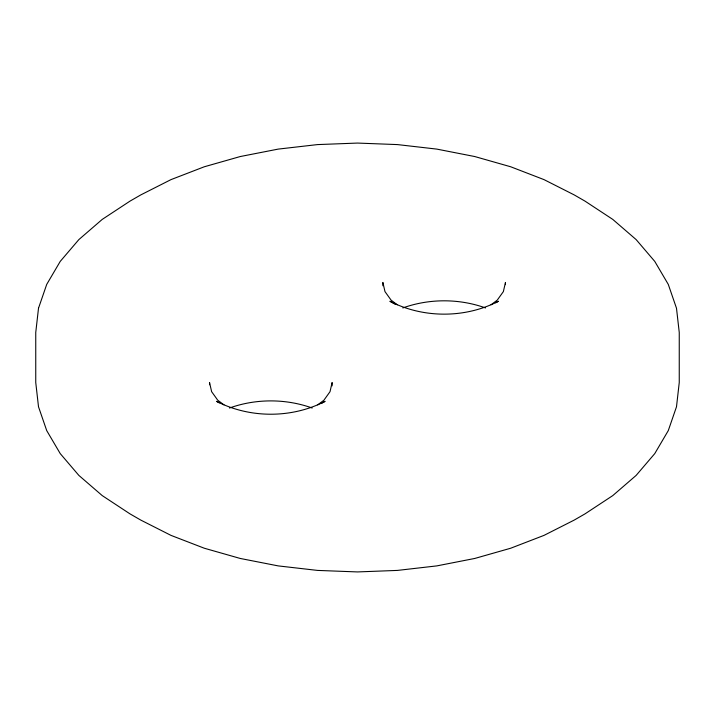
<?xml version="1.0" encoding="UTF-8"?>
<svg xmlns="http://www.w3.org/2000/svg" width="715" height="715" viewBox="0 0 715 715"><rect width="100%" height="100%" fill="white"/><g stroke="black" fill="none" stroke-linecap="round" stroke-linejoin="round"><path stroke-width="1.07" d="M317.71 404.878L323.904 400.212L330.026 391.677L332.118 382.516L332.118 385.859M491.044 304.796L497.247 300.13L503.369 291.595L505.46 282.443L505.46 284.668M495.701 302.811L498.435 301.256C465.072 318.443 423.271 318.443 389.907 301.256L395.368 304.358M321.446 403.403L325.093 401.338C291.729 418.516 249.928 418.516 216.565 401.338L219.299 402.885M402.822 307.942C429.188 298.441 459.155 298.441 485.521 307.942M229.479 408.024C255.845 398.523 285.812 398.523 312.178 408.024M397.29 304.796L391.096 300.13L384.974 291.595L382.882 282.443L382.882 285.777M223.956 404.878L217.753 400.212L211.631 391.677L209.54 382.516L209.54 384.742M38.503 308.237L35.75 332.484L35.75 382.516L38.503 406.764L46.716 430.6L60.239 453.605L78.856 475.404L102.236 495.602L129.987 513.871L140.846 520.118L170.974 535.374L204.302 548.226L240.249 558.46L278.198 565.896L317.505 570.409L357.5 571.928L397.495 570.409L436.802 565.896L474.751 558.46L510.698 548.226L544.026 535.374L574.154 520.118L585.013 513.871L612.764 495.602L636.144 475.404L654.761 453.605L668.284 430.6L676.497 406.764L679.25 382.516L679.25 332.484L676.497 308.237L668.284 284.4L654.761 261.395L636.144 239.596L612.764 219.398L585.013 201.13L574.154 194.882L544.026 179.626L510.698 166.774L474.751 156.54L436.802 149.104L397.495 144.591L357.5 143.072L317.505 144.591L278.198 149.104L240.249 156.54L204.302 166.774L170.974 179.626L140.846 194.882L129.987 201.13L102.236 219.398L78.856 239.596L60.239 261.395L46.716 284.4L38.503 308.237"/></g></svg>
